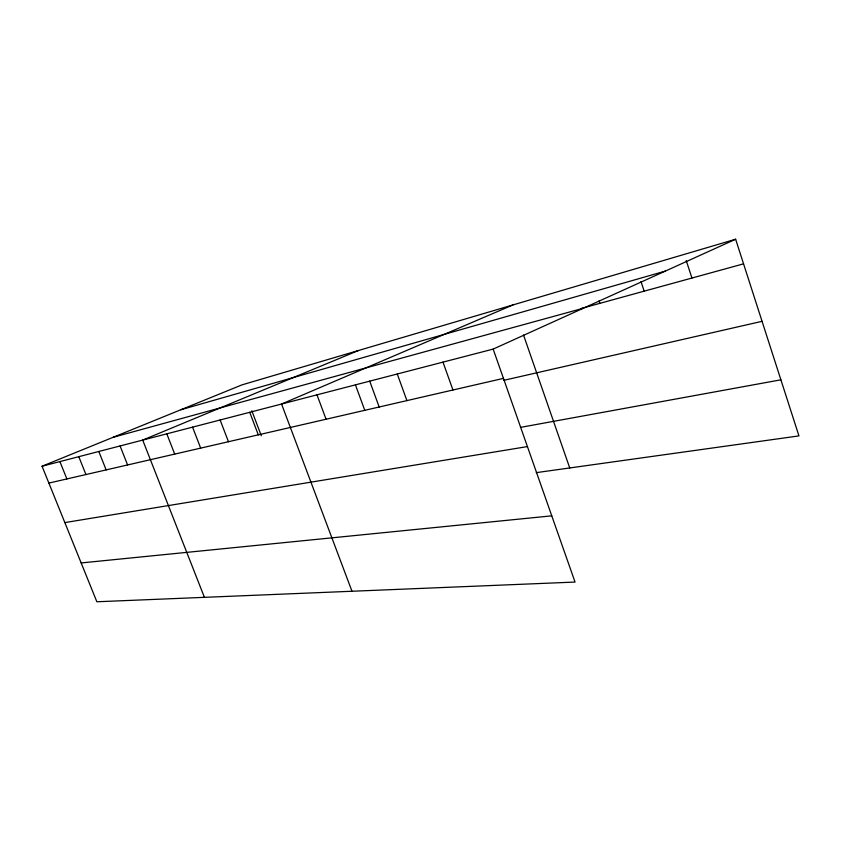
<?xml version="1.0" encoding="UTF-8"?>
<svg xmlns="http://www.w3.org/2000/svg" width="841" height="841" viewBox="0 0 841 841"><rect width="100%" height="100%" fill="white"/><g stroke="black" fill="none" stroke-linecap="round" stroke-linejoin="round"><path stroke-width="1.26" d="M493.162 349.099L575.044 582.067L96.862 601.767L42.05 466.219L493.162 349.099L735.633 239.233L798.95 435.901L536.316 472.631M513.042 304.905L281.556 404.037L351.98 591.255M358.508 350.497L142.697 440.085L204.416 597.341M42.05 466.219L241.987 384.873L735.633 239.233M180.868 409.746L665.21 271.138M581.099 308.5L743.56 263.853M113.072 437.32L583.391 308.216M48.873 483.091L503.444 378.376M503.864 380.321L762.062 321.325M520.411 427.396L780.89 379.817M64.852 522.597L527.423 446.582M81.167 562.944L551.759 515.838M59.9 461.583L66.891 478.95M78.791 456.674L85.94 474.555M98.817 451.48L106.145 469.898M120.084 445.961L127.59 464.957M166.812 433.83L174.707 454.108M192.568 427.144L200.673 448.127M220.132 419.985L228.468 441.725M251.827 410.797L261.299 435.754M249.724 412.3L258.292 434.85M316.983 394.839L326.066 419.239M355.428 384.863L364.784 410.324M369.704 381.11L379.354 407.475M397.267 373.993L406.918 400.61M442.986 362.124L452.952 390.003M523.512 335.012L569.735 467.964M599.034 300.92L599.854 303.349M640.989 281.598L644.185 291.165M686.235 260.626L691.943 278.035"/></g></svg>
